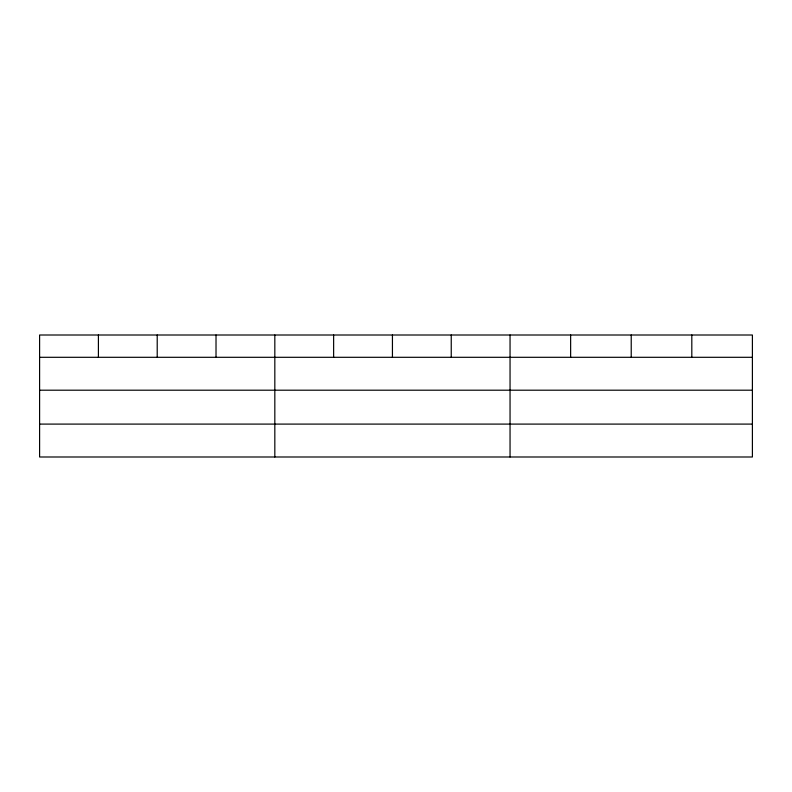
<?xml version="1.0" encoding="UTF-8"?>
<svg xmlns="http://www.w3.org/2000/svg" width="792" height="792" viewBox="0 0 792 792"><rect width="100%" height="100%" fill="white"/><g stroke="black" fill="none" stroke-linecap="round" stroke-linejoin="round"><path stroke-width="1.19" d="M752.4 390.199L752.4 335.006L39.6 335.006L39.6 456.994L752.4 456.994L752.4 390.199L39.6 390.199M39.6 357.301L752.4 357.301M39.6 424.096L752.4 424.096M691.812 335.006L691.812 357.301M631.224 335.006L631.224 357.301M570.636 335.006L570.636 357.301M510.048 335.006L510.048 456.994M451.242 335.006L451.242 357.301M392.436 335.006L392.436 357.301M333.63 335.006L333.63 357.301M274.824 335.006L274.824 456.994M216.018 335.006L216.018 357.301M157.212 335.006L157.212 357.301M98.406 335.006L98.406 357.301"/></g></svg>
